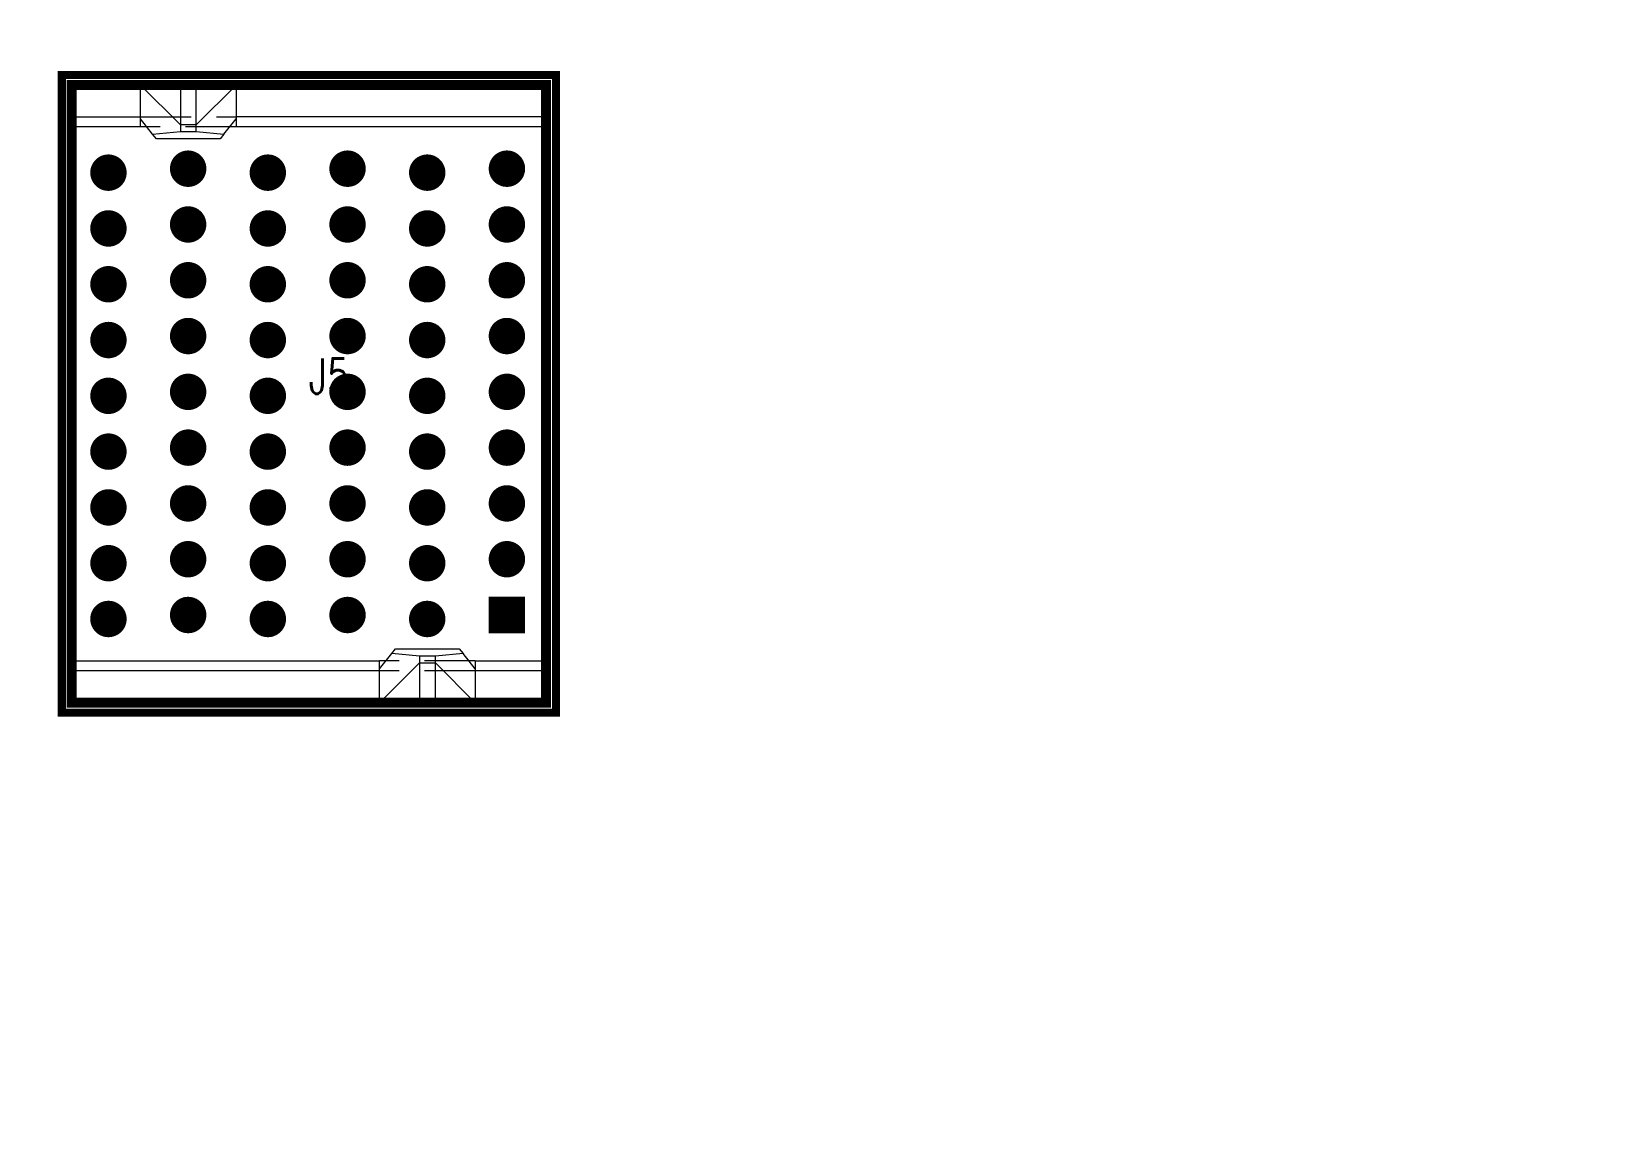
# Model space of a CAD drawing. Header units: millimetres. Extents: x 5 to 1395, y 5 to 415.
# Drawn here: x 1181.86 to 1221.58, y 257.17 to 284.42 of the extents above; entities that cross this region are included whole.
import ezdxf

# ---------------------------------------------------------------- set-up
doc = ezdxf.new("R2010")
doc.units = ezdxf.units.MM
doc.header["$PDSIZE"] = -1
doc.linetypes.add('HIDDEN', pattern=[1.905, 1.27, -0.635])
for name, color, linetype in [('DRIL_PLTE_THRU_01', 16, 'Continuous'), ('DRIL_PLTE_THRU_02', 146, 'Continuous'), ('DRIL_PLTE_THRU_03', 56, 'Continuous'), ('DRIL_PLTE_THRU_04', 216, 'Continuous'), ('DRIL_PLTE_THRU_05', 34, 'Continuous'), ('DRIL_PLTE_THRU_06', 96, 'Continuous'), ('DRIL_PLTE_THRU_07', 171, 'Continuous'), ('DRIL_PLTE_THRU_08', 176, 'Continuous'), ('DRIL_SYMBOL', 2, 'Continuous'), ('PADS_BOT', 5, 'Continuous'), ('PADS_INNER', 1, 'Continuous'), ('PADS_TOP', 1, 'Continuous'), ('PART_NAME_01', 1, 'Continuous'), ('PART_TOP_2DLINE_26', 5, 'Continuous'), ('PART_TOP_2DLINE_27', 5, 'Continuous')]:
    doc.layers.add(name, color=color, linetype=linetype)
doc.styles.add('W0$127', font='simplex', dxfattribs={"width": 0.75})
doc.dimstyles.new('ISO-25', dxfattribs={"dimtxt": 2.5, "dimasz": 2.5, "dimexe": 1.25, "dimexo": 0.625, "dimtad": 1, "dimtxsty": 'Standard', "dimcen": 2.5, "dimadec": 0, "dimazin": 0, "dimtfac": 1, "dimtmove": 0, "dimatfit": 3, "dimfxl": 0, "dimarcsym": 0})

# ---------------------------------------------------------------- blocks, each defined once
blk = doc.blocks.new('SMOOTH_0$2032')
at = {"const_width": 0.1016}
blk.add_lwpolyline([(-0.0508, 0, 1), (0.0508, 0, 1)], format="xyb", close=True, dxfattribs=at)
blk = doc.blocks.new('SMOOTH_0$254')
at = {"const_width": 0.127}
blk.add_lwpolyline([(-0.0635, 0, 1), (0.0635, 0, 1)], format="xyb", close=True, dxfattribs=at)
blk = doc.blocks.new('PART_BODY_TOP_8')
at = {"layer": 'PART_TOP_2DLINE_26', "const_width": 0.203}
blk.add_lwpolyline([(-6.2, 8), (6.2, 8), (6.2, -8), (-6.2, -8)], close=True, dxfattribs=at)
at = {"layer": 'PART_TOP_2DLINE_27', "const_width": 0.254}
blk.add_lwpolyline([(-5.95, -7.75), (5.95, -7.75), (5.95, 7.75), (-5.95, 7.75)], close=True, dxfattribs=at)
at = {"layer": 'PART_TOP_2DLINE_26'}
for p in [(-6.2, 8), (6.2, 8), (-6.2, -8), (6.2, -8)]:
    blk.add_blockref('SMOOTH_0$2032', p, dxfattribs=at)
at = {"layer": 'PART_TOP_2DLINE_27'}
for p in [(-5.95, 7.75), (5.95, 7.75), (-5.95, -7.75), (5.95, -7.75)]:
    blk.add_blockref('SMOOTH_0$254', p, dxfattribs=at)
blk = doc.blocks.new('DRIL_SYMBOL_0$59944')
at = {"layer": 'DRIL_SYMBOL', "const_width": 0.0508}
for points in [[(-0.254, 0), (0.254, 0)], [(0, -0.254), (0, 0.254)]]:
    blk.add_lwpolyline(points, dxfattribs=at)
blk = doc.blocks.new('DRIL_HOLE_0$59944')
at = {"const_width": 0.29972}
blk.add_lwpolyline([(-0.14986, 0, 1), (0.14986, 0, 1)], format="xyb", close=True, dxfattribs=at)
blk.add_blockref('DRIL_SYMBOL_0$59944', (0, 0))
blk = doc.blocks.new('PAD_8')
at = {"const_width": 0.4572}
blk.add_lwpolyline([(0, -0.2286, 1), (0, 0.2286, 1)], format="xyb", close=True, dxfattribs=at)
blk = doc.blocks.new('STK_TOP_169')
at = {"layer": 'DRIL_PLTE_THRU_01'}
blk.add_blockref('DRIL_HOLE_0$59944', (0, 0), dxfattribs=at)
at = {"layer": 'DRIL_PLTE_THRU_02'}
blk.add_blockref('DRIL_HOLE_0$59944', (0, 0), dxfattribs=at)
at = {"layer": 'DRIL_PLTE_THRU_03'}
blk.add_blockref('DRIL_HOLE_0$59944', (0, 0), dxfattribs=at)
at = {"layer": 'DRIL_PLTE_THRU_04'}
blk.add_blockref('DRIL_HOLE_0$59944', (0, 0), dxfattribs=at)
at = {"layer": 'DRIL_PLTE_THRU_05'}
blk.add_blockref('DRIL_HOLE_0$59944', (0, 0), dxfattribs=at)
at = {"layer": 'DRIL_PLTE_THRU_06'}
blk.add_blockref('DRIL_HOLE_0$59944', (0, 0), dxfattribs=at)
at = {"layer": 'DRIL_PLTE_THRU_07'}
blk.add_blockref('DRIL_HOLE_0$59944', (0, 0), dxfattribs=at)
at = {"layer": 'DRIL_PLTE_THRU_08'}
blk.add_blockref('DRIL_HOLE_0$59944', (0, 0), dxfattribs=at)
at = {"layer": 'PADS_BOT'}
blk.add_blockref('PAD_8', (0, 0), dxfattribs=at)
at = {"layer": 'PADS_INNER'}
blk.add_blockref('PAD_8', (0, 0), dxfattribs=at)
at = {"layer": 'PADS_TOP'}
blk.add_blockref('PAD_8', (0, 0), dxfattribs=at)
blk = doc.blocks.new('PAD_10')
at = {"const_width": 0.9144}
blk.add_lwpolyline([(-0.4572, 0), (0.4572, 0)], dxfattribs=at)
blk = doc.blocks.new('STK_TOP_172')
at = {"layer": 'DRIL_PLTE_THRU_01'}
blk.add_blockref('DRIL_HOLE_0$59944', (0, 0), dxfattribs=at)
at = {"layer": 'DRIL_PLTE_THRU_02'}
blk.add_blockref('DRIL_HOLE_0$59944', (0, 0), dxfattribs=at)
at = {"layer": 'DRIL_PLTE_THRU_03'}
blk.add_blockref('DRIL_HOLE_0$59944', (0, 0), dxfattribs=at)
at = {"layer": 'DRIL_PLTE_THRU_04'}
blk.add_blockref('DRIL_HOLE_0$59944', (0, 0), dxfattribs=at)
at = {"layer": 'DRIL_PLTE_THRU_05'}
blk.add_blockref('DRIL_HOLE_0$59944', (0, 0), dxfattribs=at)
at = {"layer": 'DRIL_PLTE_THRU_06'}
blk.add_blockref('DRIL_HOLE_0$59944', (0, 0), dxfattribs=at)
at = {"layer": 'DRIL_PLTE_THRU_07'}
blk.add_blockref('DRIL_HOLE_0$59944', (0, 0), dxfattribs=at)
at = {"layer": 'DRIL_PLTE_THRU_08'}
blk.add_blockref('DRIL_HOLE_0$59944', (0, 0), dxfattribs=at)
at = {"layer": 'PADS_BOT'}
blk.add_blockref('PAD_8', (0, 0), dxfattribs=at)
at = {"layer": 'PADS_INNER'}
blk.add_blockref('PAD_8', (0, 0), dxfattribs=at)
at = {"layer": 'PADS_TOP'}
blk.add_blockref('PAD_10', (0, 0), dxfattribs=at)
blk = doc.blocks.new('SYM_TOP_10')
for name, p in [('PART_BODY_TOP_8', (0, 0)), ('STK_TOP_169', (-5.0292, 5.55)), ('STK_TOP_169', (-3.029204, 5.65)), ('STK_TOP_169', (-1.029208, 5.55)), ('STK_TOP_169', (0.970788, 5.65)), ('STK_TOP_169', (2.970784, 5.55)), ('STK_TOP_169', (4.97078, 5.65)), ('STK_TOP_169', (-5.0292, 4.15)), ('STK_TOP_169', (-3.029204, 4.25)), ('STK_TOP_169', (-1.029208, 4.15)), ('STK_TOP_169', (0.970788, 4.25)), ('STK_TOP_169', (2.970784, 4.15)), ('STK_TOP_169', (4.97078, 4.25)), ('STK_TOP_169', (-5.0292, 2.75)), ('STK_TOP_169', (-3.029204, 2.85)), ('STK_TOP_169', (-1.029208, 2.75)), ('STK_TOP_169', (0.970788, 2.85)), ('STK_TOP_169', (2.970784, 2.75)), ('STK_TOP_169', (4.97078, 2.85)), ('STK_TOP_169', (-5.0292, 1.35)), ('STK_TOP_169', (-3.029204, 1.45)), ('STK_TOP_169', (-1.029208, 1.35)), ('STK_TOP_169', (0.970788, 1.45)), ('STK_TOP_169', (2.970784, 1.35)), ('STK_TOP_169', (4.97078, 1.45)), ('STK_TOP_169', (-5.0292, -0.05)), ('STK_TOP_169', (-3.029204, 0.05)), ('STK_TOP_169', (-1.029208, -0.05)), ('STK_TOP_169', (0.970788, 0.05)), ('STK_TOP_169', (2.970784, -0.05)), ('STK_TOP_169', (4.97078, 0.05)), ('STK_TOP_169', (-5.0292, -1.45)), ('STK_TOP_169', (-3.029204, -1.35)), ('STK_TOP_169', (-1.029208, -1.45)), ('STK_TOP_169', (0.970788, -1.35)), ('STK_TOP_169', (2.970784, -1.45)), ('STK_TOP_169', (4.97078, -1.35)), ('STK_TOP_169', (-3.029204, -2.75)), ('STK_TOP_169', (0.970788, -2.75)), ('STK_TOP_169', (4.97078, -2.75)), ('STK_TOP_169', (-5.0292, -2.85)), ('STK_TOP_169', (-1.029208, -2.85)), ('STK_TOP_169', (2.970784, -2.85)), ('STK_TOP_169', (-5.0292, -4.25)), ('STK_TOP_169', (-3.029204, -4.15)), ('STK_TOP_169', (-1.029208, -4.25)), ('STK_TOP_169', (0.970788, -4.15)), ('STK_TOP_169', (2.970784, -4.25)), ('STK_TOP_169', (4.97078, -4.15)), ('STK_TOP_169', (-3.029204, -5.55)), ('STK_TOP_169', (0.970788, -5.55)), ('STK_TOP_172', (4.97078, -5.55)), ('STK_TOP_169', (-5.0292, -5.65)), ('STK_TOP_169', (-1.029208, -5.65)), ('STK_TOP_169', (2.970784, -5.65))]:
    blk.add_blockref(name, p)
blk = doc.blocks.new('PART_TOP_52')
blk.add_blockref('SYM_TOP_10', (0, 0))
at = {"layer": 'PART_NAME_01', "style": 'W0$127', "width": 0.75}
blk.add_text('J5', height=0.889, dxfattribs=at).set_placement((0, 0))
blk = doc.blocks.new('q')
blk.add_blockref('PART_TOP_52', (1188.815, 275.329))
blk = doc.blocks.new('*D231')
at = {"color": 0, "lineweight": -2}
for p, q in [((969.595, 286.609), (969.595, 323.77)), ((1257.145, 181.679), (1257.145, 323.77)), ((1253.843, 322.77), (972.897, 322.77))]:
    blk.add_line(p, q, dxfattribs=at)
at = {"color": 0}
for points in [[(972.897, 323.321), (972.897, 322.22), (969.595, 322.77)], [(1253.843, 323.321), (1253.843, 322.22), (1257.145, 322.77)]]:
    blk.add_solid(points, dxfattribs=at)
at = {"layer": 'Defpoints', "color": 0}
for p in [(969.595, 322.77), (969.595, 285.609), (1257.145, 180.679)]:
    blk.add_point(p, dxfattribs=at)
at = {"color": 0, "insert": (1113.37, 326.336), "char_height": 3.5, "attachment_point": 5}
blk.add_mtext('287,550', dxfattribs=at)

msp = doc.modelspace()

# ---------------------------------------------------------------- linework, layer by layer
at = {"color": 7, "linetype": 'Continuous', "lineweight": 15}
for p, q in [((1184.5898, 283.0788), (1185.5898, 283.0788)), ((1184.5898, 283.0788), (1185.5898, 282.0788)), ((1184.5898, 282.2288), (1184.5898, 283.0788)), ((1185.5898, 283.0788), (1185.9898, 283.0788)), ((1185.5898, 283.0788), (1185.5898, 282.0788)), ((1185.9898, 282.0788), (1185.9898, 283.0788)), ((1185.9898, 282.0788), (1186.9898, 283.0788)), ((1185.9898, 283.0788), (1186.9898, 283.0788)), ((1186.9898, 283.0788), (1186.9898, 282.2288)), ((1182.8398, 282.2788), (1184.5898, 282.2788)), ((1182.8398, 282.2788), (1182.8398, 282.0288)), ((1182.8398, 282.0288), (1182.8398, 268.6288)), ((1184.5898, 282.0288), (1182.8398, 282.0288)), ((1184.8945, 281.848), (1184.5898, 282.2288)), ((1184.5898, 282.0288), (1184.5898, 282.2288)), ((1185.5898, 282.0788), (1185.5898, 281.9088)), ((1185.9898, 282.0788), (1185.5898, 282.0788)), ((1185.9898, 281.9088), (1185.9898, 282.0788)), ((1186.6851, 281.848), (1186.9898, 282.2288)), ((1194.7398, 282.2788), (1186.9898, 282.2788)), ((1186.9898, 282.2288), (1186.9898, 282.0288)), ((1194.7398, 282.0288), (1186.9898, 282.0288)), ((1194.7398, 282.2788), (1194.7398, 282.0288)), ((1194.7398, 268.6288), (1194.7398, 282.0288)), ((1184.8945, 281.848), (1185.5898, 281.9088)), ((1184.9898, 281.7288), (1184.8945, 281.848)), ((1186.5898, 281.7288), (1184.9898, 281.7288)), ((1185.5898, 281.9088), (1185.9898, 281.9088)), ((1185.9898, 281.9088), (1186.6851, 281.848)), ((1186.6851, 281.848), (1186.5898, 281.7288)), ((1190.8945, 268.8096), (1190.9898, 268.9288)), ((1190.9898, 268.9288), (1192.5898, 268.9288)), ((1192.5898, 268.9288), (1192.6851, 268.8096)), ((1182.8398, 268.6288), (1190.5898, 268.6288)), ((1182.8398, 268.6288), (1182.8398, 268.3788)), ((1190.5898, 268.4288), (1190.8945, 268.8096)), ((1190.5898, 268.4288), (1190.5898, 268.6288)), ((1191.5898, 268.5788), (1190.5898, 267.5788)), ((1191.5898, 268.7488), (1190.8945, 268.8096)), ((1191.5898, 268.7488), (1191.5898, 268.5788)), ((1191.9898, 268.7488), (1191.5898, 268.7488)), ((1191.5898, 268.5788), (1191.9898, 268.5788)), ((1191.5898, 268.5788), (1191.5898, 267.5788)), ((1192.6851, 268.8096), (1191.9898, 268.7488)), ((1191.9898, 268.5788), (1191.9898, 268.7488)), ((1192.9898, 267.5788), (1191.9898, 268.5788)), ((1191.9898, 267.5788), (1191.9898, 268.5788)), ((1192.9898, 268.4288), (1192.6851, 268.8096)), ((1192.9898, 268.6288), (1194.7398, 268.6288)), ((1192.9898, 268.6288), (1192.9898, 268.4288)), ((1194.7398, 268.3788), (1194.7398, 268.6288)), ((1190.5898, 268.3788), (1182.8398, 268.3788)), ((1190.5898, 267.5788), (1190.5898, 268.4288)), ((1192.9898, 268.4288), (1192.9898, 267.5788)), ((1194.7398, 268.3788), (1192.9898, 268.3788)), ((1191.5898, 267.5788), (1190.5898, 267.5788)), ((1191.9898, 267.5788), (1191.5898, 267.5788)), ((1192.9898, 267.5788), (1191.9898, 267.5788))]:
    msp.add_line(p, q, dxfattribs=at)
at = {"color": 7, "linetype": 'HIDDEN', "lineweight": 0}
for p, q in [((1184.5898, 282.2788), (1186.9898, 282.2788)), ((1186.9898, 282.0288), (1184.5898, 282.0288)), ((1183.6898, 280.7788), (1183.6898, 280.9788)), ((1183.6898, 280.9788), (1183.8898, 280.9788)), ((1183.8898, 280.9788), (1183.8898, 280.7788)), ((1185.6898, 280.8788), (1185.6898, 281.0788)), ((1185.6898, 281.0788), (1185.8898, 281.0788)), ((1185.8898, 280.8788), (1185.6898, 280.8788)), ((1185.8898, 280.8788), (1185.8898, 281.0788)), ((1187.6898, 280.9788), (1187.8898, 280.9788)), ((1187.6898, 280.7788), (1187.6898, 280.9788)), ((1187.8898, 280.9788), (1187.8898, 280.7788)), ((1189.6898, 280.8788), (1189.6898, 281.0788)), ((1189.6898, 281.0788), (1189.8898, 281.0788)), ((1189.8898, 280.8788), (1189.6898, 280.8788)), ((1189.8898, 280.8788), (1189.8898, 281.0788)), ((1191.6898, 280.7788), (1191.6898, 280.9788)), ((1191.6898, 280.9788), (1191.8898, 280.9788)), ((1191.8898, 280.9788), (1191.8898, 280.7788)), ((1193.6898, 280.8788), (1193.6898, 281.0788)), ((1193.6898, 281.0788), (1193.8898, 281.0788)), ((1193.8898, 280.8788), (1193.6898, 280.8788)), ((1193.8898, 280.8788), (1193.8898, 281.0788)), ((1183.6898, 280.7788), (1183.8898, 280.7788)), ((1187.6898, 280.7788), (1187.8898, 280.7788)), ((1191.6898, 280.7788), (1191.8898, 280.7788)), ((1185.6898, 279.4788), (1185.6898, 279.6788)), ((1185.6898, 279.6788), (1185.8898, 279.6788)), ((1185.8898, 279.4788), (1185.8898, 279.6788)), ((1189.6898, 279.4788), (1189.6898, 279.6788)), ((1189.6898, 279.6788), (1189.8898, 279.6788)), ((1189.8898, 279.4788), (1189.8898, 279.6788)), ((1193.6898, 279.4788), (1193.6898, 279.6788)), ((1193.6898, 279.6788), (1193.8898, 279.6788)), ((1193.8898, 279.4788), (1193.8898, 279.6788)), ((1183.6898, 279.5788), (1183.8898, 279.5788)), ((1183.6898, 279.3788), (1183.6898, 279.5788)), ((1183.6898, 279.3788), (1183.8898, 279.3788)), ((1183.8898, 279.5788), (1183.8898, 279.3788)), ((1185.8898, 279.4788), (1185.6898, 279.4788)), ((1187.6898, 279.5788), (1187.8898, 279.5788)), ((1187.6898, 279.3788), (1187.6898, 279.5788)), ((1187.6898, 279.3788), (1187.8898, 279.3788)), ((1187.8898, 279.5788), (1187.8898, 279.3788)), ((1189.8898, 279.4788), (1189.6898, 279.4788)), ((1191.6898, 279.3788), (1191.6898, 279.5788)), ((1191.6898, 279.5788), (1191.8898, 279.5788)), ((1191.6898, 279.3788), (1191.8898, 279.3788)), ((1191.8898, 279.5788), (1191.8898, 279.3788)), ((1193.8898, 279.4788), (1193.6898, 279.4788)), ((1183.6898, 278.1788), (1183.8898, 278.1788)), ((1183.6898, 277.9788), (1183.6898, 278.1788)), ((1183.8898, 278.1788), (1183.8898, 277.9788)), ((1185.6898, 278.0788), (1185.6898, 278.2788)), ((1185.6898, 278.2788), (1185.8898, 278.2788)), ((1185.8898, 278.0788), (1185.6898, 278.0788)), ((1185.8898, 278.0788), (1185.8898, 278.2788)), ((1187.6898, 278.1788), (1187.8898, 278.1788)), ((1187.6898, 277.9788), (1187.6898, 278.1788)), ((1187.8898, 278.1788), (1187.8898, 277.9788)), ((1189.6898, 278.0788), (1189.6898, 278.2788)), ((1189.6898, 278.2788), (1189.8898, 278.2788)), ((1189.8898, 278.0788), (1189.6898, 278.0788)), ((1189.8898, 278.0788), (1189.8898, 278.2788)), ((1191.6898, 277.9788), (1191.6898, 278.1788)), ((1191.6898, 278.1788), (1191.8898, 278.1788)), ((1191.8898, 278.1788), (1191.8898, 277.9788)), ((1193.6898, 278.0788), (1193.6898, 278.2788)), ((1193.6898, 278.2788), (1193.8898, 278.2788)), ((1193.8898, 278.0788), (1193.6898, 278.0788)), ((1193.8898, 278.0788), (1193.8898, 278.2788)), ((1183.6898, 277.9788), (1183.8898, 277.9788)), ((1187.6898, 277.9788), (1187.8898, 277.9788)), ((1191.6898, 277.9788), (1191.8898, 277.9788)), ((1185.6898, 276.6788), (1185.6898, 276.8788)), ((1185.6898, 276.8788), (1185.8898, 276.8788)), ((1185.8898, 276.6788), (1185.8898, 276.8788)), ((1189.6898, 276.6788), (1189.6898, 276.8788)), ((1189.6898, 276.8788), (1189.8898, 276.8788)), ((1189.8898, 276.6788), (1189.8898, 276.8788)), ((1193.6898, 276.6788), (1193.6898, 276.8788)), ((1193.6898, 276.8788), (1193.8898, 276.8788)), ((1193.8898, 276.6788), (1193.8898, 276.8788)), ((1183.6898, 276.7788), (1183.8898, 276.7788)), ((1183.6898, 276.5788), (1183.6898, 276.7788)), ((1183.6898, 276.5788), (1183.8898, 276.5788)), ((1183.8898, 276.7788), (1183.8898, 276.5788)), ((1185.8898, 276.6788), (1185.6898, 276.6788)), ((1187.6898, 276.7788), (1187.8898, 276.7788)), ((1187.6898, 276.5788), (1187.6898, 276.7788)), ((1187.6898, 276.5788), (1187.8898, 276.5788)), ((1187.8898, 276.7788), (1187.8898, 276.5788)), ((1189.8898, 276.6788), (1189.6898, 276.6788)), ((1191.6898, 276.5788), (1191.6898, 276.7788)), ((1191.6898, 276.7788), (1191.8898, 276.7788)), ((1191.6898, 276.5788), (1191.8898, 276.5788)), ((1191.8898, 276.7788), (1191.8898, 276.5788)), ((1193.8898, 276.6788), (1193.6898, 276.6788)), ((1183.6898, 275.3788), (1183.8898, 275.3788)), ((1183.6898, 275.1788), (1183.6898, 275.3788)), ((1183.8898, 275.3788), (1183.8898, 275.1788)), ((1185.6898, 275.2788), (1185.6898, 275.4788)), ((1185.6898, 275.4788), (1185.8898, 275.4788)), ((1185.8898, 275.2788), (1185.6898, 275.2788)), ((1185.8898, 275.2788), (1185.8898, 275.4788)), ((1187.6898, 275.3788), (1187.8898, 275.3788)), ((1187.6898, 275.1788), (1187.6898, 275.3788)), ((1187.8898, 275.3788), (1187.8898, 275.1788)), ((1189.6898, 275.2788), (1189.6898, 275.4788)), ((1189.6898, 275.4788), (1189.8898, 275.4788)), ((1189.8898, 275.2788), (1189.6898, 275.2788)), ((1189.8898, 275.2788), (1189.8898, 275.4788)), ((1191.6898, 275.1788), (1191.6898, 275.3788)), ((1191.6898, 275.3788), (1191.8898, 275.3788)), ((1191.8898, 275.3788), (1191.8898, 275.1788)), ((1193.6898, 275.2788), (1193.6898, 275.4788)), ((1193.6898, 275.4788), (1193.8898, 275.4788)), ((1193.8898, 275.2788), (1193.6898, 275.2788)), ((1193.8898, 275.2788), (1193.8898, 275.4788)), ((1183.6898, 275.1788), (1183.8898, 275.1788)), ((1187.6898, 275.1788), (1187.8898, 275.1788)), ((1191.6898, 275.1788), (1191.8898, 275.1788)), ((1185.6898, 273.8788), (1185.6898, 274.0788)), ((1185.6898, 274.0788), (1185.8898, 274.0788)), ((1185.8898, 273.8788), (1185.8898, 274.0788)), ((1189.6898, 273.8788), (1189.6898, 274.0788)), ((1189.6898, 274.0788), (1189.8898, 274.0788)), ((1189.8898, 273.8788), (1189.8898, 274.0788)), ((1193.6898, 273.8788), (1193.6898, 274.0788)), ((1193.6898, 274.0788), (1193.8898, 274.0788)), ((1193.8898, 273.8788), (1193.8898, 274.0788)), ((1183.6898, 273.9788), (1183.8898, 273.9788)), ((1183.6898, 273.7788), (1183.6898, 273.9788)), ((1183.6898, 273.7788), (1183.8898, 273.7788)), ((1183.8898, 273.9788), (1183.8898, 273.7788)), ((1185.8898, 273.8788), (1185.6898, 273.8788)), ((1187.6898, 273.9788), (1187.8898, 273.9788)), ((1187.6898, 273.7788), (1187.6898, 273.9788)), ((1187.6898, 273.7788), (1187.8898, 273.7788)), ((1187.8898, 273.9788), (1187.8898, 273.7788)), ((1189.8898, 273.8788), (1189.6898, 273.8788)), ((1191.6898, 273.7788), (1191.6898, 273.9788)), ((1191.6898, 273.9788), (1191.8898, 273.9788)), ((1191.6898, 273.7788), (1191.8898, 273.7788)), ((1191.8898, 273.9788), (1191.8898, 273.7788)), ((1193.8898, 273.8788), (1193.6898, 273.8788)), ((1183.6898, 272.3788), (1183.6898, 272.5788)), ((1183.6898, 272.5788), (1183.8898, 272.5788)), ((1183.8898, 272.5788), (1183.8898, 272.3788)), ((1185.6898, 272.6788), (1185.8898, 272.6788)), ((1185.6898, 272.4788), (1185.6898, 272.6788)), ((1185.8898, 272.4788), (1185.8898, 272.6788)), ((1187.6898, 272.5788), (1187.8898, 272.5788)), ((1187.6898, 272.3788), (1187.6898, 272.5788)), ((1187.8898, 272.5788), (1187.8898, 272.3788)), ((1189.6898, 272.6788), (1189.8898, 272.6788)), ((1189.6898, 272.4788), (1189.6898, 272.6788)), ((1189.8898, 272.4788), (1189.8898, 272.6788)), ((1191.6898, 272.3788), (1191.6898, 272.5788)), ((1191.6898, 272.5788), (1191.8898, 272.5788)), ((1191.8898, 272.5788), (1191.8898, 272.3788)), ((1193.6898, 272.4788), (1193.6898, 272.6788)), ((1193.6898, 272.6788), (1193.8898, 272.6788)), ((1193.8898, 272.4788), (1193.8898, 272.6788)), ((1183.6898, 272.3788), (1183.8898, 272.3788)), ((1185.8898, 272.4788), (1185.6898, 272.4788)), ((1187.6898, 272.3788), (1187.8898, 272.3788)), ((1189.8898, 272.4788), (1189.6898, 272.4788)), ((1191.6898, 272.3788), (1191.8898, 272.3788)), ((1193.8898, 272.4788), (1193.6898, 272.4788)), ((1183.6898, 270.9788), (1183.6898, 271.1788)), ((1183.6898, 271.1788), (1183.8898, 271.1788)), ((1183.6898, 270.9788), (1183.8898, 270.9788)), ((1183.8898, 271.1788), (1183.8898, 270.9788)), ((1185.6898, 271.0788), (1185.6898, 271.2788)), ((1185.6898, 271.2788), (1185.8898, 271.2788)), ((1185.8898, 271.0788), (1185.6898, 271.0788)), ((1185.8898, 271.0788), (1185.8898, 271.2788)), ((1187.6898, 271.1788), (1187.8898, 271.1788)), ((1187.6898, 270.9788), (1187.6898, 271.1788)), ((1187.6898, 270.9788), (1187.8898, 270.9788)), ((1187.8898, 271.1788), (1187.8898, 270.9788)), ((1189.6898, 271.0788), (1189.6898, 271.2788)), ((1189.6898, 271.2788), (1189.8898, 271.2788)), ((1189.8898, 271.0788), (1189.6898, 271.0788)), ((1189.8898, 271.0788), (1189.8898, 271.2788)), ((1191.6898, 270.9788), (1191.6898, 271.1788)), ((1191.6898, 271.1788), (1191.8898, 271.1788)), ((1191.6898, 270.9788), (1191.8898, 270.9788)), ((1191.8898, 271.1788), (1191.8898, 270.9788)), ((1193.6898, 271.0788), (1193.6898, 271.2788)), ((1193.6898, 271.2788), (1193.8898, 271.2788)), ((1193.8898, 271.0788), (1193.6898, 271.0788)), ((1193.8898, 271.0788), (1193.8898, 271.2788)), ((1183.6898, 269.5788), (1183.6898, 269.7788)), ((1183.6898, 269.7788), (1183.8898, 269.7788)), ((1183.8898, 269.7788), (1183.8898, 269.5788)), ((1185.6898, 269.6788), (1185.6898, 269.8788)), ((1185.6898, 269.8788), (1185.8898, 269.8788)), ((1185.8898, 269.6788), (1185.8898, 269.8788)), ((1187.6898, 269.5788), (1187.6898, 269.7788)), ((1187.6898, 269.7788), (1187.8898, 269.7788)), ((1187.8898, 269.7788), (1187.8898, 269.5788)), ((1189.6898, 269.8788), (1189.8898, 269.8788)), ((1189.6898, 269.6788), (1189.6898, 269.8788)), ((1189.8898, 269.6788), (1189.8898, 269.8788)), ((1191.6898, 269.5788), (1191.6898, 269.7788)), ((1191.6898, 269.7788), (1191.8898, 269.7788)), ((1191.8898, 269.7788), (1191.8898, 269.5788)), ((1193.6898, 269.6788), (1193.6898, 269.8788)), ((1193.6898, 269.8788), (1193.8898, 269.8788)), ((1193.8898, 269.6788), (1193.8898, 269.8788)), ((1183.6898, 269.5788), (1183.8898, 269.5788)), ((1185.8898, 269.6788), (1185.6898, 269.6788)), ((1187.6898, 269.5788), (1187.8898, 269.5788)), ((1189.8898, 269.6788), (1189.6898, 269.6788)), ((1191.6898, 269.5788), (1191.8898, 269.5788)), ((1193.8898, 269.6788), (1193.6898, 269.6788)), ((1192.9898, 268.6288), (1190.5898, 268.6288)), ((1192.9898, 268.3788), (1190.5898, 268.3788))]:
    msp.add_line(p, q, dxfattribs=at)

# ---------------------------------------------------------------- block references
msp.add_blockref('q', (0, 0))

# ---------------------------------------------------------------- dimensions: what is measured, and where the dimension line sits
dim = msp.add_linear_dim(base=(969.5948, 322.7702), p1=(1257.1448, 180.6788), p2=(969.5948, 285.6088), dimstyle='ISO-25', override={"dimtxt": 3.5, "dimasz": 3.302, "dimexe": 1, "dimexo": 1, "dimgap": 1.524, "dimtih": 1, "dimtoh": 1, "dimdec": 3, "dimzin": 0, "dimadec": 2, "dimtdec": 3, "dimtzin": 0})
dim.commit()
dim.dimension.update_dxf_attribs({"geometry": '*D231', "text_midpoint": (1113.3698, 326.3359)})

doc.saveas('drawing.dxf')
